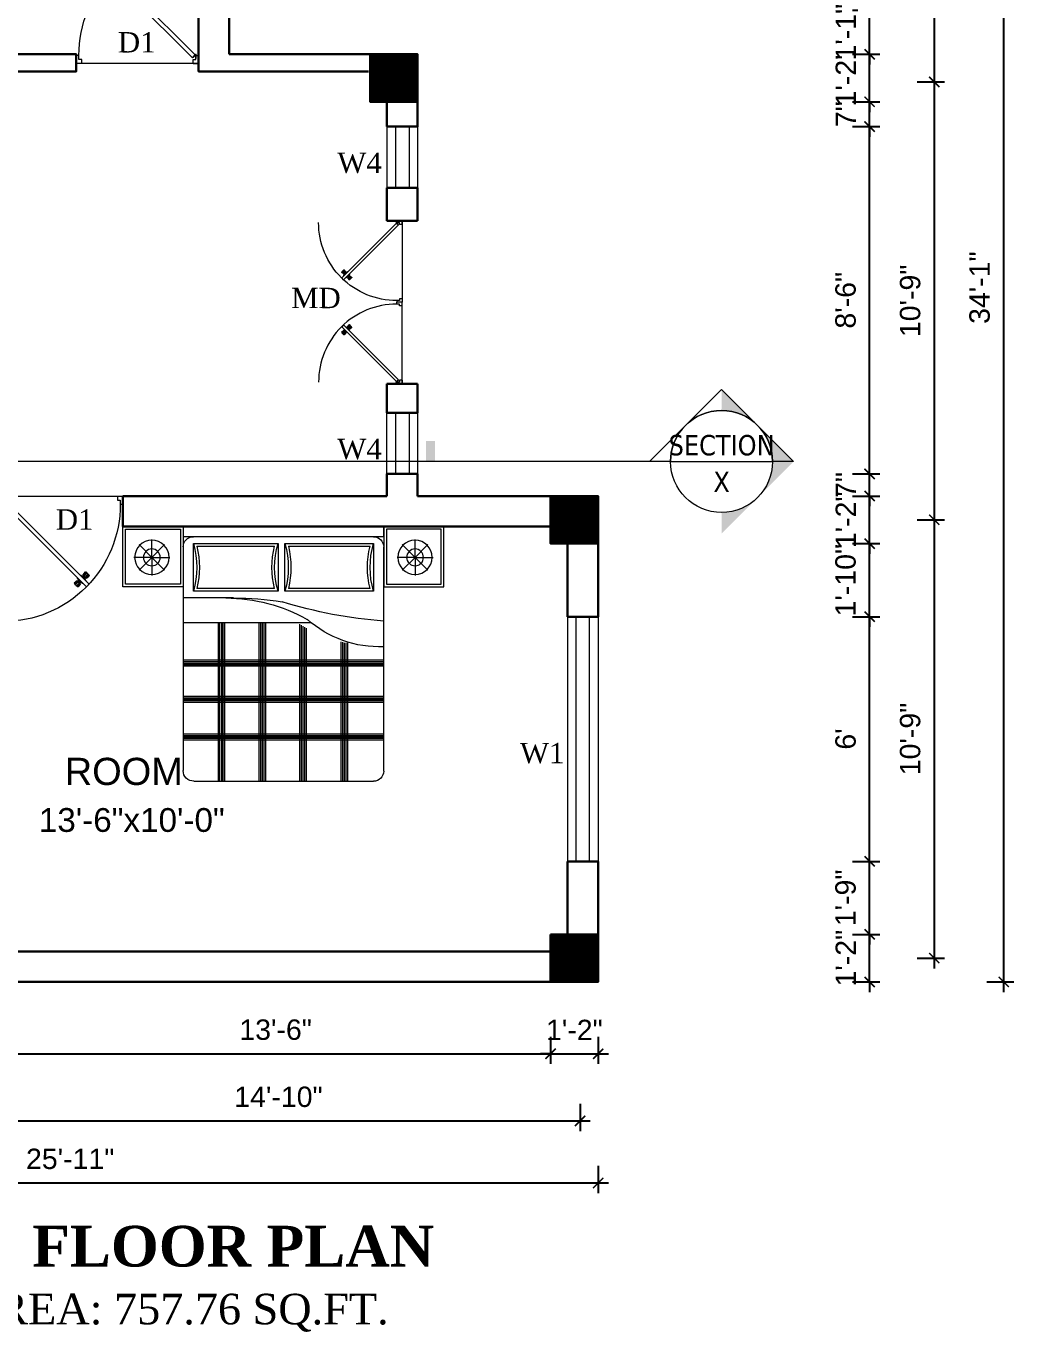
# Model space of a CAD drawing. Header units: inches. Extents: x 135 to 12999, y 9074 to 13214.
# Drawn here: x 3148.6 to 3439.3, y 10623.5 to 11007.8 of the extents above; entities that cross this region are included whole.
import ezdxf
from ezdxf.enums import TextEntityAlignment as Align

# ---------------------------------------------------------------- set-up
doc = ezdxf.new("R2010")
doc.units = ezdxf.units.IN
doc.header["$MEASUREMENT"] = 0
doc.linetypes.add('HIDDEN2', pattern=[0.1875, 0.125, -0.0625])
for name, color, linetype, lineweight in [('A-FURN', 9, 'Continuous', 5), ('hatch-.09', 8, 'Continuous', 9), ('Label', 7, 'Continuous', 13), ('ns_DIMS', 1, 'Continuous', 0), ('ns_DIMS @ 1', 1, 'Continuous', 0), ('ns_TEXT', 7, 'Continuous', 13), ('PUERTAS', 7, 'Continuous', 9), ('Text', 7, 'Continuous', 13), ('WALL', 12, 'Continuous', 30), ('wall2', 1, 'Continuous', 15), ('windoow', 4, 'Continuous', 5)]:
    doc.layers.add(name, color=color, linetype=linetype, lineweight=lineweight)
doc.layers.add('furniture', color=253, linetype='Continuous')
doc.styles.add('arial 1000', font='arial.ttf')
doc.styles.add('dim', font='arial.ttf', dxfattribs={"height": 7})
doc.styles.get("Standard").update_dxf_attribs({"font": 'arial.ttf'})
doc.styles.add('Tahoma', font='tahoma.ttf')
doc.dimstyles.new("1-8'", dxfattribs={"dimtxt": 6, "dimasz": 3, "dimexe": 3, "dimexo": 6, "dimgap": 4, "dimtad": 1, "dimdec": 0, "dimzin": 0, "dimdsep": 46, "dimlunit": 4, "dimtxsty": 'arial 1000', "dimblk": 'ARCHTICK', "dimcen": 8, "dimdle": 3, "dimclrt": 7, "dimazin": 0, "dimtfac": 1, "dimtdec": 0, "dimtix": 1, "dimtmove": 2, "dimatfit": 3, "dimfxl": 5, "dimfxlon": 1, "dimarcsym": 0})

# ---------------------------------------------------------------- blocks, each defined once
blk = doc.blocks.new('A$C3AED30AC')
at = {"layer": 'A-FURN', "color": 147, "linetype": 'ByBlock'}
for p, q in [((0, 1532.2), (0, 1982.2)), ((0, 1982.2), (450, 1982.2)), ((450, 1982.2), (1949.6, 1982.2)), ((450, 1982.2), (450, 1532.2)), ((450, 1906), (450, 1982.2)), ((1949.6, 1982.2), (1949.6, 1532.2)), ((2399.6, 1982.2), (1949.6, 1982.2)), ((2399.6, 1532.2), (2399.6, 1982.2)), ((450, 1906), (1949.6, 1906)), ((450, 155.2), (450, 1829.8)), ((1949.6, 1829.8), (1949.6, 159)), ((450, 1532.2), (0, 1532.2)), ((1949.6, 1532.2), (2399.6, 1532.2)), ((1869.6, 79), (526.2, 79))]:
    blk.add_line(p, q, dxfattribs=at)
at = {"layer": 'A-FURN', "color": 8}
for p, q in [((20, 1552.2), (20, 1962.2)), ((20, 1962.2), (430, 1962.2)), ((430, 1962.2), (430, 1552.2)), ((1969.6, 1962.2), (1969.6, 1552.2)), ((2379.6, 1962.2), (1969.6, 1962.2)), ((2379.6, 1552.2), (2379.6, 1962.2)), ((430, 1552.2), (20, 1552.2)), ((1969.6, 1552.2), (2379.6, 1552.2))]:
    blk.add_line(p, q, dxfattribs=at)
at = {"layer": 'A-FURN', "color": 5, "linetype": 'ByBlock'}
for p, q in [((216, 1752.2), (216, 1886.6)), ((526.2, 1855.2), (526.2, 1499.6)), ((1189.3, 1855.2), (526.2, 1855.2)), ((1189.3, 1499.6), (1189.3, 1855.2)), ((1873.4, 1855.2), (1240.1, 1855.2)), ((1240.1, 1855.2), (1240.1, 1499.6)), ((1873.4, 1499.6), (1873.4, 1855.2)), ((2183.6, 1752.2), (2183.6, 1886.6)), ((216, 1752.2), (121, 1847.2)), ((216, 1752.2), (311.1, 1847.2)), ((2183.6, 1752.2), (2088.5, 1847.2)), ((2183.6, 1752.2), (2278.6, 1847.2)), ((216, 1752.2), (81.7, 1752.2)), ((216, 1752.2), (121, 1657.2)), ((216, 1752.2), (216, 1752.2)), ((216, 1752.2), (216, 1752.2)), ((216, 1752.2), (216, 1752.2)), ((216, 1752.2), (350.4, 1752.2)), ((216, 1752.2), (216, 1617.8)), ((216, 1752.2), (311.1, 1657.2)), ((2183.6, 1752.2), (2049.2, 1752.2)), ((2183.6, 1752.2), (2088.5, 1657.2)), ((2183.6, 1752.2), (2317.9, 1752.2)), ((2183.6, 1752.2), (2183.6, 1752.2)), ((2183.6, 1752.2), (2183.6, 1752.2)), ((2183.6, 1752.2), (2183.6, 1752.2)), ((2183.6, 1752.2), (2278.6, 1657.2)), ((2183.6, 1752.2), (2183.6, 1617.8)), ((526.2, 1499.6), (1189.3, 1499.6)), ((1240.1, 1499.6), (1873.4, 1499.6)), ((1573.7, 1448.8), (1949.6, 1448.8)), ((996, 1263.6), (1949.6, 1263.6))]:
    blk.add_line(p, q, dxfattribs=at)
at = {"layer": 'A-FURN', "color": 9}
for p, q in [((1163.2, 1835.2), (552.3, 1835.2)), ((1847.3, 1835.2), (1266.2, 1835.2)), ((552.3, 1519.6), (1163.2, 1519.6)), ((1266.2, 1519.6), (1847.3, 1519.6))]:
    blk.add_line(p, q, dxfattribs=at)
at = {"layer": 'A-FURN', "color": 8, "linetype": 'Continuous'}
for p, q in [((1029.9, 1223.1), (1029.9, 79)), ((1041.9, 1230), (1041.9, 79)), ((1053.9, 1237.2), (1053.9, 79)), ((1067, 1245.2), (1067, 79)), ((1079, 1252.8), (1079, 79)), ((1335, 1263.6), (1335, 79)), ((1347, 1263.6), (1347, 79)), ((1359, 1263.6), (1359, 79)), ((1372.1, 1263.6), (1372.1, 79)), ((1384.1, 1263.6), (1384.1, 79)), ((1639.9, 1263.6), (1639.9, 79)), ((1651.9, 1263.6), (1651.9, 79)), ((1663.9, 1263.6), (1663.9, 79)), ((1676.9, 1263.6), (1676.9, 79)), ((1688.9, 1263.6), (1688.9, 79)), ((722, 1114.6), (722, 79)), ((734, 1114.6), (734, 79)), ((746, 1114.6), (746, 79)), ((759.1, 1117.1), (759.1, 79)), ((771.1, 1120.2), (771.1, 79)), ((450, 983.2), (1949.6, 983.2)), ((450, 971.2), (1949.6, 971.2)), ((450, 959.2), (1949.6, 959.2)), ((450, 949.8), (1949.6, 949.8)), ((450, 937.8), (1949.6, 937.8)), ((450, 713), (1949.6, 713)), ((450, 701), (1949.6, 701)), ((450, 689), (1949.6, 689)), ((450, 679.6), (1949.6, 679.6)), ((450, 667.6), (1949.6, 667.6)), ((450, 431.1), (1949.6, 431.1)), ((450, 419.1), (1949.6, 419.1)), ((450, 407.1), (1949.6, 407.1)), ((450, 397.7), (1949.6, 397.7)), ((450, 385.7), (1949.6, 385.7))]:
    blk.add_line(p, q, dxfattribs=at)
at = {"layer": 'A-FURN', "color": 5, "linetype": 'ByBlock'}
for centre, radius in [((216, 1752.2), 128.5), ((2183.6, 1752.2), 128.5), ((216, 1752.2), 62.8), ((2183.6, 1752.2), 62.8)]:
    blk.add_circle(centre, radius, dxfattribs=at)
at = {"layer": 'A-FURN', "color": 147, "linetype": 'ByBlock'}
for centre, radius, start, end in [((526.2, 1829.8), 76.2, 90, 180), ((1873.4, 1829.8), 76.2, 0, 90), ((526.2, 155.2), 76.2, 180, 270), ((1869.6, 159), 80, 270, 0)]:
    blk.add_arc(centre, radius, start, end, dxfattribs=at)
at = {"layer": 'A-FURN', "color": 5, "linetype": 'ByBlock'}
for centre, radius, start, end in [((-83.4, 1677.4), 635, 343.7398, 16.2602), ((1798.9, 1677.4), 635, 163.73979, 196.26021), ((630.5, 1677.4), 635, 343.7398, 16.2602), ((2483, 1677.4), 635, 163.73979, 196.26021), ((193.9, 4688.5), 3422.4, 274.28895, 287.24996), ((1638.5, 177.4), 1271.4, 90.35642, 119.03891), ((1572.9, -870.3), 2319.1, 89.98014, 99.03119), ((485.1, 1886.5), 802.9, 267.49694, 311.91323)]:
    blk.add_arc(centre, radius, start, end, dxfattribs=at)
at = {"layer": 'A-FURN', "color": 9}
for centre, start, end in [((-83.4, 1677.4), 346.05939, 13.94061), ((1798.9, 1677.4), 166.05939, 193.94061), ((630.5, 1677.4), 346.05939, 13.94061), ((2483, 1677.4), 166.05939, 193.94061)]:
    blk.add_arc(centre, 655, start, end, dxfattribs=at)
blk = doc.blocks.new('3ft')
at = {"layer": 'PUERTAS', "color": 2}
for p, q in [((1.01, 2.52), (25.23, 26.74)), ((26.05, 25.92), (1.77, 1.64)), ((21.99, 26.11), (21.98, 26.13)), ((26.05, 25.92), (25.23, 26.74)), ((25.42, 22.68), (25.43, 22.67)), ((0, 2.4), (0, 0)), ((0.72, 2.4), (0, 2.4)), ((1.6, 0), (0, 0)), ((0.72, 1.52), (0.72, 2.44)), ((0.8, 1.52), (0.72, 1.52)), ((0.8, 1.52), (0.8, 2.41)), ((0.8, 1.2), (0.8, 1.52)), ((1.6, 1.2), (0.8, 1.2)), ((1.57, 1.84), (0.94, 2.47)), ((1.63, 1.89), (0.97, 2.55)), ((1.63, 1.89), (1.57, 1.84)), ((1.77, 1.64), (1.57, 1.84)), ((1.6, 0), (1.6, 1.2)), ((34.4, 0), (34.4, 1.2)), ((34.4, 1.2), (35.2, 1.2)), ((34.4, 0), (36, 0)), ((35.2, 1.2), (35.2, 2.4)), ((35.2, 2.4), (36, 2.4)), ((36, 0), (36, 2.4))]:
    blk.add_line(p, q, dxfattribs=at)
at = {"layer": 'PUERTAS', "color": 8}
for p, q in [((22.57, 24.94), (21.65, 25.68)), ((22.63, 24.99), (21.69, 25.75)), ((22.74, 25.1), (21.84, 25.9)), ((22.13, 26.28), (21.98, 26.13)), ((22.88, 25.24), (22.01, 26.06)), ((22.13, 26.28), (22.27, 26.42)), ((22.29, 26.41), (22.27, 26.42)), ((23.16, 25.52), (22.34, 26.39)), ((23.3, 25.66), (22.5, 26.56)), ((23.41, 25.77), (22.65, 26.71)), ((22.69, 24.32), (23.02, 24.83)), ((23.46, 25.83), (22.72, 26.75)), ((22.95, 24.96), (22.84, 25.07)), ((22.98, 24.99), (22.86, 25.1)), ((23.03, 25.04), (22.91, 25.15)), ((22.91, 24.53), (23.1, 24.91)), ((23.11, 25.12), (22.99, 25.23)), ((23.13, 24.76), (23.18, 24.99)), ((23.28, 25.3), (23.17, 25.41)), ((23.36, 25.37), (23.25, 25.49)), ((23.31, 24.94), (23.28, 25.08)), ((23.41, 25.43), (23.3, 25.54)), ((23.46, 25.09), (23.32, 25.13)), ((23.44, 25.45), (23.33, 25.56)), ((23.64, 25.27), (23.41, 25.22)), ((23.87, 25.49), (23.49, 25.3)), ((24.08, 25.71), (23.57, 25.38)), ((23.63, 23.38), (24.14, 23.72)), ((23.84, 23.6), (24.22, 23.79)), ((24.07, 23.82), (24.3, 23.88)), ((24.25, 24), (24.39, 23.97)), ((24.25, 23.26), (24.99, 22.34)), ((24.27, 23.64), (24.38, 23.53)), ((24.3, 23.67), (24.41, 23.56)), ((24.3, 23.32), (25.06, 22.38)), ((24.35, 23.72), (24.46, 23.61)), ((24.4, 24.15), (24.43, 24.01)), ((24.41, 23.43), (25.2, 22.53)), ((24.43, 23.8), (24.54, 23.69)), ((24.58, 24.33), (24.52, 24.1)), ((24.55, 23.57), (25.37, 22.7)), ((24.6, 23.97), (24.72, 23.86)), ((24.8, 24.56), (24.61, 24.18)), ((25.02, 24.77), (24.68, 24.26)), ((24.68, 24.05), (24.79, 23.94)), ((24.73, 24.1), (24.85, 23.99)), ((24.76, 24.13), (24.87, 24.02)), ((24.83, 23.85), (25.7, 23.03)), ((24.97, 23.99), (25.87, 23.2)), ((25.08, 24.1), (26.02, 23.34)), ((25.14, 24.15), (26.06, 23.41)), ((25.58, 22.82), (25.43, 22.67)), ((25.58, 22.82), (25.73, 22.97)), ((25.72, 22.98), (25.73, 22.97)), ((0, 0), (36, 0))]:
    blk.add_line(p, q, dxfattribs=at)
at = {"layer": 'PUERTAS', "color": 1}
for p, q in [((21.67, 25.73), (22.17, 26.23)), ((22.49, 24.95), (21.67, 25.61)), ((21.7, 25.82), (22.14, 26.26)), ((21.73, 25.79), (21.7, 25.82)), ((22.58, 26.7), (22.14, 26.26)), ((22.67, 26.73), (22.17, 26.23)), ((22.61, 26.67), (22.58, 26.7)), ((22.6, 24.96), (23.02, 25.38)), ((22.61, 24.25), (22.92, 24.72)), ((22.62, 24.13), (22.61, 24.14)), ((22.7, 25.07), (22.71, 25.06)), ((23.45, 25.91), (22.79, 26.73)), ((22.82, 25.06), (23.08, 25.32)), ((22.94, 24.95), (22.83, 25.07)), ((22.92, 24.72), (22.92, 24.72)), ((22.93, 24.94), (23.19, 25.21)), ((22.93, 24.84), (22.93, 24.83)), ((23.44, 25.81), (23.02, 25.38)), ((23.34, 25.58), (23.08, 25.32)), ((23.46, 25.47), (23.19, 25.21)), ((23.33, 25.7), (23.34, 25.69)), ((23.45, 25.46), (23.33, 25.57)), ((23.44, 23.31), (23.45, 23.3)), ((23.56, 23.3), (24.03, 23.61)), ((23.57, 25.47), (23.57, 25.47)), ((24.15, 25.79), (23.68, 25.48)), ((23.68, 25.48), (23.68, 25.48)), ((24.03, 23.61), (24.03, 23.62)), ((24.14, 23.62), (24.14, 23.62)), ((24.25, 23.62), (24.51, 23.89)), ((24.27, 25.78), (24.26, 25.79)), ((24.26, 23.29), (24.69, 23.71)), ((24.26, 23.63), (24.37, 23.52)), ((24.26, 23.18), (24.92, 22.37)), ((24.37, 23.52), (24.63, 23.77)), ((24.37, 23.4), (24.37, 23.4)), ((24.78, 24.15), (24.51, 23.89)), ((24.89, 24.03), (24.63, 23.77)), ((25.11, 24.14), (24.69, 23.71)), ((24.77, 24.14), (24.88, 24.03)), ((24.79, 24.38), (24.78, 24.37)), ((24.78, 24.26), (24.78, 24.26)), ((25.1, 24.84), (24.79, 24.38)), ((25, 24.03), (25, 24.03)), ((25.09, 24.96), (25.1, 24.95)), ((25.22, 24.14), (26.03, 23.48)), ((26.04, 23.37), (25.54, 22.86)), ((26.01, 23.27), (25.57, 22.83)), ((25.98, 23.3), (26.01, 23.27)), ((25.04, 22.36), (25.54, 22.86)), ((25.1, 22.42), (25.13, 22.39)), ((25.13, 22.39), (25.57, 22.83))]:
    blk.add_line(p, q, dxfattribs=at)
at = {"layer": 'PUERTAS', "color": 2}
for radius in [0.155, 0.0752]:
    blk.add_circle((0.82, 2.56), radius, dxfattribs=at)
at = {"layer": 'PUERTAS', "color": 8}
blk.add_arc((0.82, 2.56), 34.38, 359.7285, 90.0333, dxfattribs=at)
at = {"layer": 'PUERTAS', "color": 1}
for centre, start, end in [((22.54, 25.01), 231.0764, 315), ((22.67, 24.2), 135, 225), ((22.73, 26.68), 38.9236, 135), ((22.77, 25.12), 225, 315), ((22.99, 24.89), 135, 219.7428), ((22.87, 24.78), 315, 39.7428), ((23.28, 25.63), 315, 45), ((23.39, 25.86), 315, 38.9236), ((23.51, 23.36), 225, 315), ((23.51, 25.41), 50.2572, 135), ((23.62, 25.53), 230.2572, 315), ((24.09, 23.56), 50.2572, 135), ((24.2, 23.68), 230.2572, 315), ((24.2, 25.73), 45, 135), ((24.32, 23.23), 135, 218.9236), ((24.42, 23.46), 135, 225), ((24.84, 24.31), 135, 219.7428), ((24.72, 24.21), 315, 39.7428), ((24.94, 23.98), 45, 135), ((25.04, 24.89), 315, 45), ((25.17, 24.08), 51.0764, 135), ((25.98, 23.42), 315, 51.0764), ((24.98, 22.42), 218.9236, 315)]:
    blk.add_arc(centre, 0.08, start, end, dxfattribs=at)
blk = doc.blocks.new('*U19')
at = {"color": 3}
blk.add_blockref('3ft', (0, 0), dxfattribs=at)
blk = doc.blocks.new('2ft6in')
at = {"layer": 'PUERTAS', "color": 2}
for p, q in [((0.84, 2.1), (21.02, 22.28)), ((21.71, 21.6), (1.47, 1.37)), ((18.33, 21.76), (18.31, 21.77)), ((21.71, 21.6), (21.02, 22.28)), ((21.18, 18.9), (21.2, 18.89)), ((0, 2), (0, 0)), ((0.6, 2), (0, 2)), ((1.33, 0), (0, 0)), ((0.6, 1.26), (0.6, 2.04)), ((0.67, 1.26), (0.6, 1.26)), ((0.67, 1.26), (0.67, 2.01)), ((0.67, 1), (0.67, 1.26)), ((1.33, 1), (0.67, 1)), ((1.31, 1.53), (0.79, 2.06)), ((1.36, 1.58), (0.81, 2.12)), ((1.36, 1.58), (1.31, 1.53)), ((1.47, 1.37), (1.31, 1.53)), ((1.33, 0), (1.33, 1)), ((28.67, 0), (28.67, 1)), ((28.67, 1), (29.33, 1)), ((28.67, 0), (30, 0)), ((29.33, 1), (29.33, 2)), ((29.33, 2), (30, 2)), ((30, 0), (30, 2))]:
    blk.add_line(p, q, dxfattribs=at)
at = {"layer": 'PUERTAS', "color": 8}
for p, q in [((18.81, 20.78), (18.04, 21.4)), ((18.86, 20.83), (18.08, 21.46)), ((18.95, 20.92), (18.2, 21.58)), ((18.44, 21.9), (18.31, 21.77)), ((19.07, 21.03), (18.34, 21.72)), ((18.44, 21.9), (18.56, 22.02)), ((18.58, 22.01), (18.56, 22.02)), ((19.3, 21.26), (18.61, 22)), ((19.42, 21.38), (18.75, 22.14)), ((19.51, 21.48), (18.88, 22.26)), ((18.91, 20.27), (19.19, 20.69)), ((19.55, 21.53), (18.93, 22.3)), ((19.13, 20.8), (19.03, 20.9)), ((19.15, 20.82), (19.05, 20.92)), ((19.09, 20.44), (19.25, 20.76)), ((19.19, 20.87), (19.1, 20.96)), ((19.25, 20.93), (19.16, 21.02)), ((19.28, 20.63), (19.32, 20.83)), ((19.4, 21.08), (19.31, 21.17)), ((19.47, 21.15), (19.38, 21.24)), ((19.43, 20.78), (19.4, 20.9)), ((19.51, 21.19), (19.42, 21.28)), ((19.55, 20.91), (19.43, 20.94)), ((19.53, 21.21), (19.44, 21.3)), ((19.7, 21.06), (19.51, 21.01)), ((19.89, 21.24), (19.58, 21.08)), ((20.07, 21.42), (19.64, 21.15)), ((19.69, 19.49), (20.12, 19.76)), ((19.87, 19.67), (20.18, 19.83)), ((20.06, 19.85), (20.25, 19.9)), ((20.21, 20), (20.33, 19.97)), ((20.21, 19.38), (20.83, 18.61)), ((20.23, 19.7), (20.32, 19.61)), ((20.25, 19.72), (20.34, 19.63)), ((20.25, 19.43), (20.88, 18.65)), ((20.29, 19.76), (20.38, 19.67)), ((20.33, 20.13), (20.36, 20.01)), ((20.34, 19.53), (21, 18.77)), ((20.36, 19.83), (20.45, 19.74)), ((20.48, 20.28), (20.44, 20.08)), ((20.46, 19.64), (21.14, 18.91)), ((20.5, 19.98), (20.6, 19.89)), ((20.67, 20.47), (20.51, 20.15)), ((20.85, 20.64), (20.57, 20.22)), ((20.57, 20.04), (20.66, 19.95)), ((20.61, 20.09), (20.7, 19.99)), ((20.63, 20.11), (20.72, 20.01)), ((20.69, 19.87), (21.42, 19.19)), ((20.81, 19.99), (21.56, 19.33)), ((20.9, 20.08), (21.68, 19.45)), ((20.95, 20.13), (21.72, 19.51)), ((21.32, 19.01), (21.2, 18.89)), ((21.32, 19.01), (21.44, 19.14)), ((21.43, 19.15), (21.44, 19.14)), ((0, 0), (30, 0))]:
    blk.add_line(p, q, dxfattribs=at)
at = {"layer": 'PUERTAS', "color": 1}
for p, q in [((18.06, 21.44), (18.48, 21.86)), ((18.74, 20.79), (18.06, 21.34)), ((18.08, 21.51), (18.45, 21.88)), ((18.11, 21.49), (18.08, 21.51)), ((18.82, 22.25), (18.45, 21.88)), ((18.9, 22.28), (18.48, 21.86)), ((18.84, 22.23), (18.82, 22.25)), ((18.83, 20.8), (19.18, 21.15)), ((18.84, 20.21), (19.1, 20.6)), ((18.85, 20.11), (18.84, 20.12)), ((18.92, 20.89), (18.93, 20.88)), ((19.54, 21.59), (18.99, 22.27)), ((19.02, 20.88), (19.24, 21.1)), ((19.12, 20.8), (19.03, 20.89)), ((19.1, 20.7), (19.11, 20.69)), ((19.1, 20.6), (19.1, 20.6)), ((19.11, 20.79), (19.33, 21.01)), ((19.54, 21.5), (19.18, 21.15)), ((19.45, 21.31), (19.24, 21.1)), ((19.55, 21.22), (19.33, 21.01)), ((19.45, 21.41), (19.45, 21.41)), ((19.54, 21.22), (19.45, 21.31)), ((19.53, 19.43), (19.54, 19.42)), ((19.64, 21.23), (19.64, 21.23)), ((19.64, 19.42), (20.02, 19.67)), ((19.74, 21.24), (19.73, 21.23)), ((20.12, 21.49), (19.74, 21.24)), ((20.02, 19.67), (20.03, 19.68)), ((20.12, 19.68), (20.12, 19.68)), ((20.21, 19.69), (20.43, 19.9)), ((20.22, 21.48), (20.22, 21.49)), ((20.22, 19.41), (20.57, 19.76)), ((20.22, 19.69), (20.31, 19.6)), ((20.22, 19.32), (20.76, 18.64)), ((20.31, 19.6), (20.52, 19.81)), ((20.31, 19.5), (20.31, 19.5)), ((20.65, 20.12), (20.43, 19.9)), ((20.74, 20.03), (20.52, 19.81)), ((20.93, 20.11), (20.57, 19.76)), ((20.64, 20.11), (20.73, 20.02)), ((20.66, 20.31), (20.65, 20.31)), ((20.65, 20.21), (20.65, 20.22)), ((20.91, 20.7), (20.66, 20.31)), ((20.84, 20.02), (20.83, 20.03)), ((20.91, 20.8), (20.91, 20.79)), ((21.02, 20.12), (21.7, 19.57)), ((21.7, 19.47), (21.28, 19.05)), ((21.67, 19.4), (21.31, 19.03)), ((21.65, 19.42), (21.67, 19.4)), ((20.86, 18.63), (21.28, 19.05)), ((20.91, 18.68), (20.94, 18.66)), ((20.94, 18.66), (21.31, 19.03))]:
    blk.add_line(p, q, dxfattribs=at)
at = {"layer": 'PUERTAS', "color": 2}
for radius in [0.129, 0.0627]:
    blk.add_circle((0.68, 2.14), radius, dxfattribs=at)
at = {"layer": 'PUERTAS', "color": 8}
blk.add_arc((0.68, 2.14), 28.65, 359.7285, 90.0333, dxfattribs=at)
at = {"layer": 'PUERTAS', "color": 1}
for centre, start, end in [((18.78, 20.84), 231.0764, 315), ((18.89, 20.16), 135, 225), ((18.94, 22.23), 38.9236, 135), ((18.97, 20.93), 225, 315), ((19.16, 20.74), 135, 219.7428), ((19.06, 20.65), 315, 39.7428), ((19.4, 21.36), 315, 45), ((19.49, 21.55), 315, 38.9236), ((19.59, 19.47), 225, 315), ((19.6, 21.18), 50.2572, 135), ((19.68, 21.28), 230.2572, 315), ((20.07, 19.63), 50.2572, 135), ((20.17, 21.44), 45, 135), ((20.16, 19.73), 230.2572, 315), ((20.27, 19.36), 135, 218.9236), ((20.35, 19.55), 135, 225), ((20.7, 20.26), 135, 219.7428), ((20.6, 20.17), 315, 39.7428), ((20.78, 19.98), 45, 135), ((20.87, 20.75), 315, 45), ((20.98, 20.07), 51.0764, 135), ((21.65, 19.52), 315, 51.0764), ((20.82, 18.68), 218.9236, 315)]:
    blk.add_arc(centre, 0.0667, start, end, dxfattribs=at)
blk = doc.blocks.new('*U20')
at = {"color": 3, "xscale": -1}
blk.add_blockref('2ft6in', (42, 0), dxfattribs=at)
blk = doc.blocks.new('_ArchTick')
at = {"color": 0, "const_width": 0.15}
blk.add_lwpolyline([(-0.5, -0.5), (0.5, 0.5)], dxfattribs=at)
blk = doc.blocks.new('*D500')
at = {"layer": 'Defpoints', "color": 0, "transparency": 16777216}
for p in [(3316.93, 10740.48), (3396.83, 10740.48), (3316.93, 10726.48)]:
    blk.add_point(p, dxfattribs=at)
at = {"layer": 'ns_DIMS', "color": 0, "lineweight": -2, "transparency": 16777216}
for p, q in [((3391.83, 10740.48), (3399.83, 10740.48)), ((3396.83, 10740.48), (3396.83, 10743.48)), ((3396.83, 10726.48), (3396.83, 10740.48)), ((3391.83, 10726.48), (3399.83, 10726.48)), ((3396.83, 10726.48), (3396.83, 10723.48))]:
    blk.add_line(p, q, dxfattribs=at)
at = {"layer": 'ns_DIMS', "color": 0, "lineweight": -2, "transparency": 16777216, "xscale": 3, "yscale": 3, "zscale": 3}
for p, rotation in [((3396.83, 10740.48), 270), ((3396.83, 10726.48), 90)]:
    blk.add_blockref('_ArchTick', p, dxfattribs=dict(at, rotation=rotation))
at = {"layer": 'ns_DIMS', "color": 7, "transparency": 16777216, "insert": (3389.82, 10733.48), "char_height": 6, "attachment_point": 5, "rotation": 90, "style": 'arial 1000'}
blk.add_mtext('1\'-2"', dxfattribs=at)
blk = doc.blocks.new('*D501')
at = {"layer": 'Defpoints', "color": 0, "transparency": 16777216}
for p in [(3316.93, 10761.97), (3396.83, 10761.97), (3316.93, 10740.48)]:
    blk.add_point(p, dxfattribs=at)
at = {"layer": 'ns_DIMS', "color": 0, "lineweight": -2, "transparency": 16777216}
for p, q in [((3396.83, 10761.97), (3396.83, 10764.97)), ((3391.83, 10761.97), (3399.83, 10761.97)), ((3396.83, 10740.48), (3396.83, 10761.97)), ((3391.83, 10740.48), (3399.83, 10740.48)), ((3396.83, 10740.48), (3396.83, 10737.48))]:
    blk.add_line(p, q, dxfattribs=at)
at = {"layer": 'ns_DIMS', "color": 0, "lineweight": -2, "transparency": 16777216, "xscale": 3, "yscale": 3, "zscale": 3}
for p, rotation in [((3396.83, 10761.97), 270), ((3396.83, 10740.48), 90)]:
    blk.add_blockref('_ArchTick', p, dxfattribs=dict(at, rotation=rotation))
at = {"layer": 'ns_DIMS', "color": 7, "transparency": 16777216, "insert": (3389.77, 10751.22), "char_height": 6, "attachment_point": 5, "rotation": 90, "style": 'arial 1000'}
blk.add_mtext('1\'-9"', dxfattribs=at)
blk = doc.blocks.new('*D502')
at = {"layer": 'Defpoints', "color": 0, "transparency": 16777216}
for p in [(3316.93, 10833.97), (3396.83, 10833.97), (3316.93, 10761.97)]:
    blk.add_point(p, dxfattribs=at)
at = {"layer": 'ns_DIMS', "color": 0, "lineweight": -2, "transparency": 16777216}
for p, q in [((3396.83, 10758.97), (3396.83, 10836.97)), ((3391.83, 10833.97), (3399.83, 10833.97)), ((3391.83, 10761.97), (3399.83, 10761.97))]:
    blk.add_line(p, q, dxfattribs=at)
at = {"layer": 'ns_DIMS', "color": 0, "lineweight": -2, "transparency": 16777216, "xscale": 3, "yscale": 3, "zscale": 3}
for p, rotation in [((3396.83, 10833.97), 90), ((3396.83, 10761.97), 270)]:
    blk.add_blockref('_ArchTick', p, dxfattribs=dict(at, rotation=rotation))
at = {"layer": 'ns_DIMS', "color": 7, "transparency": 16777216, "insert": (3389.77, 10797.97), "char_height": 6, "attachment_point": 5, "rotation": 90, "style": 'arial 1000'}
blk.add_mtext("6'", dxfattribs=at)
blk = doc.blocks.new('*D503')
at = {"layer": 'Defpoints', "color": 0, "transparency": 16777216}
for p in [(3316.93, 10855.48), (3396.83, 10855.48), (3316.93, 10833.97)]:
    blk.add_point(p, dxfattribs=at)
at = {"layer": 'ns_DIMS', "color": 0, "lineweight": -2, "transparency": 16777216}
for p, q in [((3391.83, 10855.48), (3399.83, 10855.48)), ((3396.83, 10855.48), (3396.83, 10858.48)), ((3396.83, 10833.97), (3396.83, 10855.48)), ((3391.83, 10833.97), (3399.83, 10833.97)), ((3396.83, 10833.97), (3396.83, 10830.97))]:
    blk.add_line(p, q, dxfattribs=at)
at = {"layer": 'ns_DIMS', "color": 0, "lineweight": -2, "transparency": 16777216, "xscale": 3, "yscale": 3, "zscale": 3}
for p, rotation in [((3396.83, 10855.48), 270), ((3396.83, 10833.97), 90)]:
    blk.add_blockref('_ArchTick', p, dxfattribs=dict(at, rotation=rotation))
at = {"layer": 'ns_DIMS', "color": 7, "transparency": 16777216, "insert": (3389.77, 10844.72), "char_height": 6, "attachment_point": 5, "rotation": 90, "style": 'arial 1000'}
blk.add_mtext('1\'-10"', dxfattribs=at)
blk = doc.blocks.new('*D504')
at = {"layer": 'Defpoints', "color": 0, "transparency": 16777216}
for p in [(3316.93, 10869.48), (3396.83, 10869.48), (3316.93, 10855.48)]:
    blk.add_point(p, dxfattribs=at)
at = {"layer": 'ns_DIMS', "color": 0, "lineweight": -2, "transparency": 16777216}
for p, q in [((3396.83, 10869.48), (3396.83, 10872.48)), ((3391.83, 10869.48), (3399.83, 10869.48)), ((3396.83, 10855.48), (3396.83, 10869.48)), ((3391.83, 10855.48), (3399.83, 10855.48)), ((3396.83, 10855.48), (3396.83, 10852.48))]:
    blk.add_line(p, q, dxfattribs=at)
at = {"layer": 'ns_DIMS', "color": 0, "lineweight": -2, "transparency": 16777216, "xscale": 3, "yscale": 3, "zscale": 3}
for p, rotation in [((3396.83, 10869.48), 270), ((3396.83, 10855.48), 90)]:
    blk.add_blockref('_ArchTick', p, dxfattribs=dict(at, rotation=rotation))
at = {"layer": 'ns_DIMS', "color": 7, "transparency": 16777216, "insert": (3389.82, 10862.48), "char_height": 6, "attachment_point": 5, "rotation": 90, "style": 'arial 1000'}
blk.add_mtext('1\'-2"', dxfattribs=at)
blk = doc.blocks.new('*D505')
at = {"layer": 'Defpoints', "color": 0, "transparency": 16777216}
for p in [(3263.78, 10875.99), (3396.83, 10875.99), (3316.93, 10869.48)]:
    blk.add_point(p, dxfattribs=at)
at = {"layer": 'ns_DIMS', "color": 0, "lineweight": -2, "transparency": 16777216}
for p, q in [((3396.83, 10875.99), (3396.83, 10878.99)), ((3391.83, 10875.99), (3399.83, 10875.99)), ((3396.83, 10869.48), (3396.83, 10875.99)), ((3391.83, 10869.48), (3399.83, 10869.48)), ((3396.83, 10869.48), (3396.83, 10866.48))]:
    blk.add_line(p, q, dxfattribs=at)
at = {"layer": 'ns_DIMS', "color": 0, "lineweight": -2, "transparency": 16777216, "xscale": 3, "yscale": 3, "zscale": 3}
for p, rotation in [((3396.83, 10875.99), 270), ((3396.83, 10869.48), 90)]:
    blk.add_blockref('_ArchTick', p, dxfattribs=dict(at, rotation=rotation))
at = {"layer": 'ns_DIMS', "color": 7, "transparency": 16777216, "insert": (3389.83, 10872.73), "char_height": 6, "attachment_point": 5, "rotation": 90, "style": 'arial 1000'}
blk.add_mtext('7"', dxfattribs=at)
blk = doc.blocks.new('*D506')
at = {"layer": 'Defpoints', "color": 0, "transparency": 16777216}
for p in [(3263.78, 10978.2), (3396.83, 10978.2), (3263.78, 10875.99)]:
    blk.add_point(p, dxfattribs=at)
at = {"layer": 'ns_DIMS', "color": 0, "lineweight": -2, "transparency": 16777216}
for p, q in [((3396.83, 10872.99), (3396.83, 10981.2)), ((3391.83, 10978.2), (3399.83, 10978.2)), ((3391.83, 10875.99), (3399.83, 10875.99))]:
    blk.add_line(p, q, dxfattribs=at)
at = {"layer": 'ns_DIMS', "color": 0, "lineweight": -2, "transparency": 16777216, "xscale": 3, "yscale": 3, "zscale": 3}
for p, rotation in [((3396.83, 10978.2), 90), ((3396.83, 10875.99), 270)]:
    blk.add_blockref('_ArchTick', p, dxfattribs=dict(at, rotation=rotation))
at = {"layer": 'ns_DIMS', "color": 7, "transparency": 16777216, "insert": (3389.77, 10927.09), "char_height": 6, "attachment_point": 5, "rotation": 90, "style": 'arial 1000'}
blk.add_mtext('8\'-6"', dxfattribs=at)
blk = doc.blocks.new('*D507')
at = {"layer": 'Defpoints', "color": 0, "transparency": 16777216}
for p in [(3263.78, 10985.48), (3396.83, 10985.48), (3263.78, 10978.2)]:
    blk.add_point(p, dxfattribs=at)
at = {"layer": 'ns_DIMS', "color": 0, "lineweight": -2, "transparency": 16777216}
for p, q in [((3396.83, 10985.48), (3396.83, 10988.48)), ((3391.83, 10985.48), (3399.83, 10985.48)), ((3396.83, 10978.2), (3396.83, 10985.48)), ((3391.83, 10978.2), (3399.83, 10978.2)), ((3396.83, 10978.2), (3396.83, 10975.2))]:
    blk.add_line(p, q, dxfattribs=at)
at = {"layer": 'ns_DIMS', "color": 0, "lineweight": -2, "transparency": 16777216, "xscale": 3, "yscale": 3, "zscale": 3}
for p, rotation in [((3396.83, 10985.48), 270), ((3396.83, 10978.2), 90)]:
    blk.add_blockref('_ArchTick', p, dxfattribs=dict(at, rotation=rotation))
at = {"layer": 'ns_DIMS', "color": 7, "transparency": 16777216, "insert": (3389.83, 10981.84), "char_height": 6, "attachment_point": 5, "rotation": 90, "style": 'arial 1000'}
blk.add_mtext('7"', dxfattribs=at)
blk = doc.blocks.new('*D508')
at = {"layer": 'Defpoints', "color": 0, "transparency": 16777216}
for p in [(3263.78, 10999.48), (3396.83, 10999.48), (3263.78, 10985.48)]:
    blk.add_point(p, dxfattribs=at)
at = {"layer": 'ns_DIMS', "color": 0, "lineweight": -2, "transparency": 16777216}
for p, q in [((3396.83, 10999.48), (3396.83, 11002.48)), ((3391.83, 10999.48), (3399.83, 10999.48)), ((3396.83, 10985.48), (3396.83, 10999.48)), ((3391.83, 10985.48), (3399.83, 10985.48)), ((3396.83, 10985.48), (3396.83, 10982.48))]:
    blk.add_line(p, q, dxfattribs=at)
at = {"layer": 'ns_DIMS', "color": 0, "lineweight": -2, "transparency": 16777216, "xscale": 3, "yscale": 3, "zscale": 3}
for p, rotation in [((3396.83, 10999.48), 270), ((3396.83, 10985.48), 90)]:
    blk.add_blockref('_ArchTick', p, dxfattribs=dict(at, rotation=rotation))
at = {"layer": 'ns_DIMS', "color": 7, "transparency": 16777216, "insert": (3389.82, 10992.48), "char_height": 6, "attachment_point": 5, "rotation": 90, "style": 'arial 1000'}
blk.add_mtext('1\'-2"', dxfattribs=at)
blk = doc.blocks.new('*D509')
at = {"layer": 'Defpoints', "color": 0, "transparency": 16777216}
for p in [(3208.33, 11012.48), (3396.83, 11012.48), (3263.78, 10999.48)]:
    blk.add_point(p, dxfattribs=at)
at = {"layer": 'ns_DIMS', "color": 0, "lineweight": -2, "transparency": 16777216}
for p, q in [((3396.83, 11012.48), (3396.83, 11015.48)), ((3391.83, 11012.48), (3399.83, 11012.48)), ((3396.83, 10999.48), (3396.83, 11012.48)), ((3391.83, 10999.48), (3399.83, 10999.48)), ((3396.83, 10999.48), (3396.83, 10996.48))]:
    blk.add_line(p, q, dxfattribs=at)
at = {"layer": 'ns_DIMS', "color": 0, "lineweight": -2, "transparency": 16777216, "xscale": 3, "yscale": 3, "zscale": 3}
for p, rotation in [((3396.83, 11012.48), 270), ((3396.83, 10999.48), 90)]:
    blk.add_blockref('_ArchTick', p, dxfattribs=dict(at, rotation=rotation))
at = {"layer": 'ns_DIMS', "color": 7, "transparency": 16777216, "insert": (3389.82, 11005.98), "char_height": 6, "attachment_point": 5, "rotation": 90, "style": 'arial 1000'}
blk.add_mtext('1\'-1"', dxfattribs=at)
blk = doc.blocks.new('*D512')
at = {"layer": 'Defpoints', "color": 0, "transparency": 16777216}
for p in [(3208.33, 11127.93), (3263.78, 10991.34), (3415.85, 10991.34)]:
    blk.add_point(p, dxfattribs=at)
at = {"layer": 'ns_DIMS', "color": 0, "lineweight": -2, "transparency": 16777216}
for p, q in [((3415.85, 11130.93), (3415.85, 10988.34)), ((3410.85, 11127.93), (3418.85, 11127.93)), ((3410.85, 10991.34), (3418.85, 10991.34))]:
    blk.add_line(p, q, dxfattribs=at)
at = {"layer": 'ns_DIMS', "color": 0, "lineweight": -2, "transparency": 16777216, "xscale": 3, "yscale": 3, "zscale": 3}
for p, rotation in [((3415.85, 11127.93), 90), ((3415.85, 10991.34), 270)]:
    blk.add_blockref('_ArchTick', p, dxfattribs=dict(at, rotation=rotation))
at = {"layer": 'ns_DIMS', "color": 7, "transparency": 16777216, "insert": (3408.78, 11059.63), "char_height": 6, "attachment_point": 5, "rotation": 90, "style": 'arial 1000'}
blk.add_mtext('11\'-5"', dxfattribs=at)
blk = doc.blocks.new('*D513')
at = {"layer": 'Defpoints', "color": 0, "transparency": 16777216}
for p in [(3263.78, 10991.34), (3316.93, 10862.48), (3415.85, 10862.48)]:
    blk.add_point(p, dxfattribs=at)
at = {"layer": 'ns_DIMS', "color": 0, "lineweight": -2, "transparency": 16777216}
for p, q in [((3415.85, 10994.34), (3415.85, 10859.48)), ((3410.85, 10991.34), (3418.85, 10991.34)), ((3410.85, 10862.48), (3418.85, 10862.48))]:
    blk.add_line(p, q, dxfattribs=at)
at = {"layer": 'ns_DIMS', "color": 0, "lineweight": -2, "transparency": 16777216, "xscale": 3, "yscale": 3, "zscale": 3}
for p, rotation in [((3415.85, 10991.34), 90), ((3415.85, 10862.48), 270)]:
    blk.add_blockref('_ArchTick', p, dxfattribs=dict(at, rotation=rotation))
at = {"layer": 'ns_DIMS', "color": 7, "transparency": 16777216, "insert": (3408.78, 10926.91), "char_height": 6, "attachment_point": 5, "rotation": 90, "style": 'arial 1000'}
blk.add_mtext('10\'-9"', dxfattribs=at)
blk = doc.blocks.new('*D514')
at = {"layer": 'Defpoints', "color": 0, "transparency": 16777216}
for p in [(3316.93, 10862.48), (3316.93, 10733.48), (3415.85, 10733.48)]:
    blk.add_point(p, dxfattribs=at)
at = {"layer": 'ns_DIMS', "color": 0, "lineweight": -2, "transparency": 16777216}
for p, q in [((3415.85, 10865.48), (3415.85, 10730.48)), ((3410.85, 10862.48), (3418.85, 10862.48)), ((3410.85, 10733.48), (3418.85, 10733.48))]:
    blk.add_line(p, q, dxfattribs=at)
at = {"layer": 'ns_DIMS', "color": 0, "lineweight": -2, "transparency": 16777216, "xscale": 3, "yscale": 3, "zscale": 3}
for p, rotation in [((3415.85, 10862.48), 90), ((3415.85, 10733.48), 270)]:
    blk.add_blockref('_ArchTick', p, dxfattribs=dict(at, rotation=rotation))
at = {"layer": 'ns_DIMS', "color": 7, "transparency": 16777216, "insert": (3408.78, 10797.98), "char_height": 6, "attachment_point": 5, "rotation": 90, "style": 'arial 1000'}
blk.add_mtext('10\'-9"', dxfattribs=at)
blk = doc.blocks.new('*D437')
at = {"layer": 'Defpoints', "color": 0, "transparency": 16777216}
for p in [(3208.33, 11135.12), (3436.29, 11135.12), (3316.93, 10726.48)]:
    blk.add_point(p, dxfattribs=at)
at = {"layer": 'ns_DIMS', "color": 0, "lineweight": -2, "transparency": 16777216}
for p, q in [((3436.29, 10723.48), (3436.29, 11138.12)), ((3431.29, 11135.12), (3439.29, 11135.12)), ((3431.29, 10726.48), (3439.29, 10726.48))]:
    blk.add_line(p, q, dxfattribs=at)
at = {"layer": 'ns_DIMS', "color": 0, "lineweight": -2, "transparency": 16777216, "xscale": 3, "yscale": 3, "zscale": 3}
for p, rotation in [((3436.29, 11135.12), 90), ((3436.29, 10726.48), 270)]:
    blk.add_blockref('_ArchTick', p, dxfattribs=dict(at, rotation=rotation))
at = {"layer": 'ns_DIMS', "color": 7, "transparency": 16777216, "insert": (3429.22, 10930.8), "char_height": 6, "attachment_point": 5, "rotation": 90, "style": 'arial 1000'}
blk.add_mtext('34\'-1"', dxfattribs=at)
blk = doc.blocks.new('*D518')
at = {"layer": 'Defpoints', "color": 0, "transparency": 16777216}
for p in [(3141.07, 10726.48), (3302.93, 10726.48), (3302.93, 10705.34)]:
    blk.add_point(p, dxfattribs=at)
at = {"layer": 'ns_DIMS', "color": 0, "lineweight": -2, "transparency": 16777216}
for p, q in [((3141.07, 10710.34), (3141.07, 10702.34)), ((3302.93, 10710.34), (3302.93, 10702.34)), ((3138.07, 10705.34), (3305.93, 10705.34))]:
    blk.add_line(p, q, dxfattribs=at)
at = {"layer": 'ns_DIMS', "color": 0, "lineweight": -2, "transparency": 16777216, "xscale": 3, "yscale": 3, "zscale": 3, "rotation": 180}
blk.add_blockref('_ArchTick', (3141.07, 10705.34), dxfattribs=at)
at = {"layer": 'ns_DIMS', "color": 0, "lineweight": -2, "transparency": 16777216, "xscale": 3, "yscale": 3, "zscale": 3}
blk.add_blockref('_ArchTick', (3302.93, 10705.34), dxfattribs=at)
at = {"layer": 'ns_DIMS', "color": 7, "transparency": 16777216, "insert": (3222, 10712.4), "char_height": 6, "attachment_point": 5, "style": 'arial 1000'}
blk.add_mtext('13\'-6"', dxfattribs=at)
blk = doc.blocks.new('*D519')
at = {"layer": 'Defpoints', "color": 0, "transparency": 16777216}
for p in [(3302.93, 10726.48), (3316.93, 10726.48), (3316.93, 10705.34)]:
    blk.add_point(p, dxfattribs=at)
at = {"layer": 'ns_DIMS', "color": 0, "lineweight": -2, "transparency": 16777216}
for p, q in [((3302.93, 10710.34), (3302.93, 10702.34)), ((3316.93, 10710.34), (3316.93, 10702.34)), ((3302.93, 10705.34), (3299.93, 10705.34)), ((3302.93, 10705.34), (3316.93, 10705.34)), ((3316.93, 10705.34), (3319.93, 10705.34))]:
    blk.add_line(p, q, dxfattribs=at)
at = {"layer": 'ns_DIMS', "color": 0, "lineweight": -2, "transparency": 16777216, "xscale": 3, "yscale": 3, "zscale": 3}
blk.add_blockref('_ArchTick', (3302.93, 10705.34), dxfattribs=at)
at = {"layer": 'ns_DIMS', "color": 0, "lineweight": -2, "transparency": 16777216, "xscale": 3, "yscale": 3, "zscale": 3, "rotation": 180}
blk.add_blockref('_ArchTick', (3316.93, 10705.34), dxfattribs=at)
at = {"layer": 'ns_DIMS', "color": 7, "transparency": 16777216, "insert": (3309.93, 10712.35), "char_height": 6, "attachment_point": 5, "style": 'arial 1000'}
blk.add_mtext('1\'-2"', dxfattribs=at)
blk = doc.blocks.new('*D521')
at = {"layer": 'Defpoints', "color": 0, "transparency": 16777216}
for p in [(3134.07, 10726.48), (3311.61, 10726.48), (3311.61, 10685.58)]:
    blk.add_point(p, dxfattribs=at)
at = {"layer": 'ns_DIMS', "color": 0, "lineweight": -2, "transparency": 16777216}
for p, q in [((3134.07, 10690.58), (3134.07, 10682.58)), ((3311.61, 10690.58), (3311.61, 10682.58)), ((3131.07, 10685.58), (3314.61, 10685.58))]:
    blk.add_line(p, q, dxfattribs=at)
at = {"layer": 'ns_DIMS', "color": 0, "lineweight": -2, "transparency": 16777216, "xscale": 3, "yscale": 3, "zscale": 3, "rotation": 180}
blk.add_blockref('_ArchTick', (3134.07, 10685.58), dxfattribs=at)
at = {"layer": 'ns_DIMS', "color": 0, "lineweight": -2, "transparency": 16777216, "xscale": 3, "yscale": 3, "zscale": 3}
blk.add_blockref('_ArchTick', (3311.61, 10685.58), dxfattribs=at)
at = {"layer": 'ns_DIMS', "color": 7, "transparency": 16777216, "insert": (3222.84, 10692.64), "char_height": 6, "attachment_point": 5, "style": 'arial 1000'}
blk.add_mtext('14\'-10"', dxfattribs=at)
blk = doc.blocks.new('*D439')
at = {"layer": 'Defpoints', "color": 0, "transparency": 16777216}
for p in [(3006.16, 10726.48), (3316.93, 10726.48), (3316.93, 10667.32)]:
    blk.add_point(p, dxfattribs=at)
at = {"layer": 'ns_DIMS', "color": 0, "lineweight": -2, "transparency": 16777216}
for p, q in [((3006.16, 10672.32), (3006.16, 10664.32)), ((3316.93, 10672.32), (3316.93, 10664.32)), ((3003.16, 10667.32), (3319.93, 10667.32))]:
    blk.add_line(p, q, dxfattribs=at)
at = {"layer": 'ns_DIMS', "color": 0, "lineweight": -2, "transparency": 16777216, "xscale": 3, "yscale": 3, "zscale": 3, "rotation": 180}
blk.add_blockref('_ArchTick', (3006.16, 10667.32), dxfattribs=at)
at = {"layer": 'ns_DIMS', "color": 0, "lineweight": -2, "transparency": 16777216, "xscale": 3, "yscale": 3, "zscale": 3}
blk.add_blockref('_ArchTick', (3316.93, 10667.32), dxfattribs=at)
at = {"layer": 'ns_DIMS', "color": 7, "transparency": 16777216, "insert": (3161.54, 10674.38), "char_height": 6, "attachment_point": 5, "style": 'arial 1000'}
blk.add_mtext('25\'-11"', dxfattribs=at)
blk = doc.blocks.new('*U391')
h = blk.add_hatch(color=256)
edge = h.paths.add_edge_path()
edge.add_line((0, 0.3125), (0, 0.4419))
edge.add_line((0, 0.4419), (0.4419, 0))
edge.add_line((0.4419, 0), (0, -0.4419))
edge.add_line((0, -0.4419), (0, -0.3125))
edge.add_arc((0, 0), 0.3125, 270, 450)
blk.add_hatch(color=256).paths.add_polyline_path([(-1.8125, 0.125), (-1.7566, 0.125), (-1.7566, 0), (-1.8125, 0)])
at = {"linetype": 'HIDDEN2', "ltscale": 100}
blk.add_line((-0.3125, 0), (-7.7473, 0), dxfattribs=at)
blk.add_line((-0.3125, 0), (0.3125, 0))
blk.add_lwpolyline([(-0.3125, 0), (-0.4419, 0), (0, 0.4419), (0.4419, 0), (0.3125, 0, 1)], format="xyb", close=True)
blk.add_lwpolyline([(-7.7473, 0.125), (-7.6914, 0.125), (-7.6914, 0), (-7.7473, 0)], close=True)
blk.add_circle((0, 0), 0.3125)
at = {"style": 'Tahoma', "flags": 8}
blk.add_attdef('VIEWNUMBER', text='', height=0.125, dxfattribs=at).set_placement((0, 0), align=Align.BOTTOM_CENTER)
blk.add_attdef('SHEETNUMBER', text='', height=0.125, dxfattribs=at).set_placement((0, -0.0625), align=Align.TOP_CENTER)

msp = doc.modelspace()

# ---------------------------------------------------------------- hatches: boundary and pattern name
at = {"layer": 'hatch-.09'}
h = msp.add_hatch(dxfattribs=at)
h.set_pattern_fill('ANSI31', color=256)
h.set_pattern_definition([(45, (-12182.6071, 10709.33713), (-0.0883883476, 0.0883883476), [])])
h.paths.add_polyline_path([(3263.78, 10999.48), (3249.78, 10999.48), (3249.78, 10985.48), (3263.78, 10985.48)])
h = msp.add_hatch(dxfattribs=at)
h.set_pattern_fill('ANSI31', color=256)
h.set_pattern_definition([(45, (-12129.46154, 10579.33713), (-0.0883883476, 0.0883883476), [])])
h.paths.add_polyline_path([(3316.93, 10869.48), (3302.93, 10869.48), (3302.93, 10855.48), (3316.93, 10855.48)])
h = msp.add_hatch(dxfattribs=at)
h.set_pattern_fill('ANSI31', color=256)
h.set_pattern_definition([(45, (-12129.46154, 10450.33713), (-0.0883883476, 0.0883883476), [])])
h.paths.add_polyline_path([(3316.93, 10740.48), (3302.93, 10740.48), (3302.93, 10726.48), (3316.93, 10726.48)])

# ---------------------------------------------------------------- linework, layer by layer
at = {"layer": 'WALL'}
for p, q in [((3263.37, 10999.48), (3208.33, 10999.48)), ((3263.78, 10999.48), (3263.78, 10983.2)), ((3249.37, 10994.43), (3199.33, 10994.43)), ((3254.78, 10978.2), (3263.78, 10978.2)), ((3254.78, 10960.2), (3254.78, 10950.48)), ((3254.78, 10960.2), (3263.78, 10960.2)), ((3263.78, 10960.2), (3263.78, 10950.48)), ((3254.78, 10950.48), (3263.78, 10950.48)), ((3254.78, 10902.48), (3254.78, 10893.99)), ((3254.78, 10902.48), (3263.78, 10902.48)), ((3263.78, 10902.48), (3263.78, 10893.99)), ((3254.78, 10893.99), (3263.78, 10893.99)), ((3254.78, 10875.99), (3263.78, 10875.99)), ((3254.78, 10875.99), (3263.78, 10875.99)), ((3254.78, 10869.39), (3254.78, 10875.99)), ((3263.78, 10875.99), (3263.78, 10869.48)), ((3254.78, 10869.39), (3177.07, 10869.48)), ((3177.07, 10869.48), (3177.07, 10860.48)), ((3302.93, 10869.48), (3263.78, 10869.48)), ((3316.93, 10833.97), (3316.93, 10869.48)), ((3302.93, 10860.48), (3177.07, 10860.48)), ((3307.93, 10833.97), (3307.93, 10855.48)), ((3307.93, 10833.97), (3316.93, 10833.97)), ((3138.82, 10735.48), (3298.43, 10735.48)), ((3138.82, 10735.48), (3302.93, 10735.48)), ((3316.93, 10726.48), (3006.16, 10726.48)), ((3064.4, 10726.48), (3311.61, 10726.48))]:
    msp.add_line(p, q, dxfattribs=at)
msp.add_lwpolyline([(3208.33, 10994.43), (3199.33, 10994.43), (3199.33, 11024.2), (3208.33, 11024.2), (3208.33, 10999.48)], dxfattribs=at)
for points in [[(3141.07, 10999.48), (3163.33, 10999.48), (3163.33, 10994.43), (3141.07, 10994.43)], [(3249.78, 10999.48), (3263.78, 10999.48), (3263.78, 10985.48), (3249.78, 10985.48)], [(3254.78, 10978.2), (3263.78, 10978.2), (3263.78, 10985.48), (3254.78, 10985.48)], [(3302.93, 10869.48), (3316.93, 10869.48), (3316.93, 10855.48), (3302.93, 10855.48)], [(3307.93, 10761.97), (3316.93, 10761.97), (3316.93, 10740.48), (3307.93, 10740.48)], [(3302.93, 10740.48), (3316.93, 10740.48), (3316.93, 10726.48), (3302.93, 10726.48)]]:
    msp.add_lwpolyline(points, close=True, dxfattribs=at)
at = {"layer": 'wall2'}
for p, q in [((3254.78, 10978.2), (3254.78, 10960.2)), ((3263.78, 10978.2), (3263.78, 10960.2)), ((3254.78, 10875.99), (3254.78, 10893.99)), ((3263.78, 10893.99), (3263.78, 10875.99)), ((3307.93, 10833.97), (3307.93, 10761.97)), ((3316.93, 10833.97), (3316.93, 10761.97)), ((3307.93, 10761.97), (3316.93, 10761.97))]:
    msp.add_line(p, q, dxfattribs=at)
at = {"layer": 'windoow'}
for p, q in [((3257.28, 10978.2), (3257.28, 10960.2)), ((3261.28, 10978.2), (3261.28, 10960.2)), ((3257.28, 10893.99), (3257.28, 10875.99)), ((3261.28, 10893.99), (3261.28, 10875.99)), ((3310.43, 10761.97), (3310.43, 10833.97)), ((3314.43, 10761.97), (3314.43, 10833.97))]:
    msp.add_line(p, q, dxfattribs=at)

# ---------------------------------------------------------------- block references
at = {"layer": 'furniture', "xscale": -0.03937007859349251, "yscale": 0.03937007859349251, "zscale": 0.03937007859349251}
msp.add_blockref('A$C3AED30AC', (3271.54, 10782.44), dxfattribs=at)
at = {"layer": 'ns_DIMS @ 1'}
ref = msp.add_blockref('*U391', (3353.26, 10879.64), dxfattribs=dict(at, xscale=48, yscale=48, zscale=48))
ref.add_attrib('VIEWNUMBER', 'SECTION', dxfattribs={"layer": '0', "height": 6, "style": 'Tahoma'}).set_placement((3353.26, 10879.64), align=Align.BOTTOM_CENTER)
ref.add_attrib('SHEETNUMBER', 'X', dxfattribs={"layer": '0', "height": 6, "style": 'Tahoma'}).set_placement((3353.26, 10876.64), align=Align.TOP_CENTER)
at = {"layer": 'WALL', "xscale": -1}
msp.add_blockref('*U19', (3199.33, 10996.75), dxfattribs=at)
at = {"layer": 'WALL', "yscale": 0.8000000000015522, "zscale": 0.8000000000015522, "rotation": 90}
for p, xscale in [((3259.28, 10916.88), 0.8000000000015522), ((3259.28, 10936.08), -0.8000000000015522)]:
    msp.add_blockref('*U20', p, dxfattribs=dict(at, xscale=xscale))
at = {"layer": 'WALL', "xscale": -1, "rotation": 180}
msp.add_blockref('*U19', (3141.07, 10869.48), dxfattribs=at)

# ---------------------------------------------------------------- texts
at = {"layer": 'Label', "color": 5, "linetype": 'ByBlock', "insert": (3177.32, 10792.44), "char_height": 8, "width": 88.4068, "attachment_point": 2, "style": 'dim'}
msp.add_mtext('ROOM', dxfattribs=at)
at = {"layer": 'ns_TEXT', "attachment_point": 1}
for s, width, heights, insert, char_height in [('\\pi6.07264;{\\fTimes New Roman|b0|i0|c0|p18;D1}', 21.7401, [4.46], (3169.52, 11006), 6), ('\\pi4.68619;{\\fTimes New Roman|b0|i0|c0|p18;W4}', 21.7401, [4.46], (3235.47, 10970.53), 6), ('\\pi3.97458;{\\fTimes New Roman|b0|i0|c0|p18;MD}', 21.7401, [4.46], (3222.6, 10930.76), 6), ('\\pi4.68619;{\\fTimes New Roman|b0|i0|c0|p18;W4}', 21.7401, [4.46], (3235.47, 10886.32), 6), ('\\pi6.07264;{\\fTimes New Roman|b0|i0|c0|p18;D1}', 21.7401, [4.46], (3151.24, 10865.57), 6), ('\\pi5.07336;{\\fTimes New Roman|b0|i0|c0|p18;W1}', 21.7401, [4.46], (3288.85, 10796.84), 6), ('\\pi88.94386;{\\fTimes New Roman|b1|i0|c0|p18;\\H0.83333x;GROUND FLOOR PLAN\\fTimes New Roman|b0|i0|c0|p18;\\H1.2x;\\P\\pi102.21145;\\H0.625x;PLINTH AREA: 757.76 SQ.FT.}', 376.0257, [72.58], (2976.33, 10654.73), 14.4)]:
    msp.add_mtext_dynamic_manual_height_columns(s, width=width, gutter_width=72, heights=heights, dxfattribs=dict(at, insert=insert, char_height=char_height))
at = {"layer": 'Text', "insert": (3179.67, 10777.64), "char_height": 7, "width": 440.957, "attachment_point": 2}
msp.add_mtext('13\'-6"x10\'-0"', dxfattribs=at)

# ---------------------------------------------------------------- dimensions: what is measured, and where the dimension line sits
at = {"layer": 'ns_DIMS'}
for base, p1, p2, picture, middle in [((3436.29, 11135.12), (3316.93, 10726.48), (3208.33, 11135.12), '*D437', (3429.22, 10930.8)), ((3415.85, 10991.34), (3208.33, 11127.93), (3263.78, 10991.34), '*D512', (3408.78, 11059.63)), ((3396.83, 11012.48), (3263.78, 10999.48), (3208.33, 11012.48), '*D509', (3389.82, 11005.98)), ((3396.83, 10999.48), (3263.78, 10985.48), (3263.78, 10999.48), '*D508', (3389.82, 10992.48)), ((3415.85, 10862.48), (3263.78, 10991.34), (3316.93, 10862.48), '*D513', (3408.78, 10926.91)), ((3396.83, 10985.48), (3263.78, 10978.2), (3263.78, 10985.48), '*D507', (3389.83, 10981.84)), ((3396.83, 10978.2), (3263.78, 10875.99), (3263.78, 10978.2), '*D506', (3389.77, 10927.09)), ((3396.83, 10875.99), (3316.93, 10869.48), (3263.78, 10875.99), '*D505', (3389.83, 10872.73)), ((3396.83, 10869.48), (3316.93, 10855.48), (3316.93, 10869.48), '*D504', (3389.82, 10862.48)), ((3415.85, 10733.48), (3316.93, 10862.48), (3316.93, 10733.48), '*D514', (3408.78, 10797.98)), ((3396.83, 10855.48), (3316.93, 10833.97), (3316.93, 10855.48), '*D503', (3389.77, 10844.72)), ((3396.83, 10833.97), (3316.93, 10761.97), (3316.93, 10833.97), '*D502', (3389.77, 10797.97)), ((3396.83, 10761.97), (3316.93, 10740.48), (3316.93, 10761.97), '*D501', (3389.77, 10751.22)), ((3396.83, 10740.48), (3316.93, 10726.48), (3316.93, 10740.48), '*D500', (3389.82, 10733.48))]:
    dim = msp.add_linear_dim(base=base, p1=p1, p2=p2, angle=90, dimstyle="1-8'", dxfattribs=at)
    dim.commit()
    dim.dimension.update_dxf_attribs({"geometry": picture, "text_midpoint": middle})
for base, p1, p2, picture, middle in [((3316.93, 10667.32), (3006.16, 10726.48), (3316.93, 10726.48), '*D439', (3161.54, 10674.38)), ((3311.61, 10685.58), (3134.07, 10726.48), (3311.61, 10726.48), '*D521', (3222.84, 10692.64)), ((3302.93, 10705.34), (3141.07, 10726.48), (3302.93, 10726.48), '*D518', (3222, 10712.4)), ((3316.93, 10705.34), (3302.93, 10726.48), (3316.93, 10726.48), '*D519', (3309.93, 10712.35))]:
    dim = msp.add_linear_dim(base=base, p1=p1, p2=p2, dimstyle="1-8'", dxfattribs=at)
    dim.commit()
    dim.dimension.update_dxf_attribs({"geometry": picture, "text_midpoint": middle})

doc.saveas('drawing.dxf')
